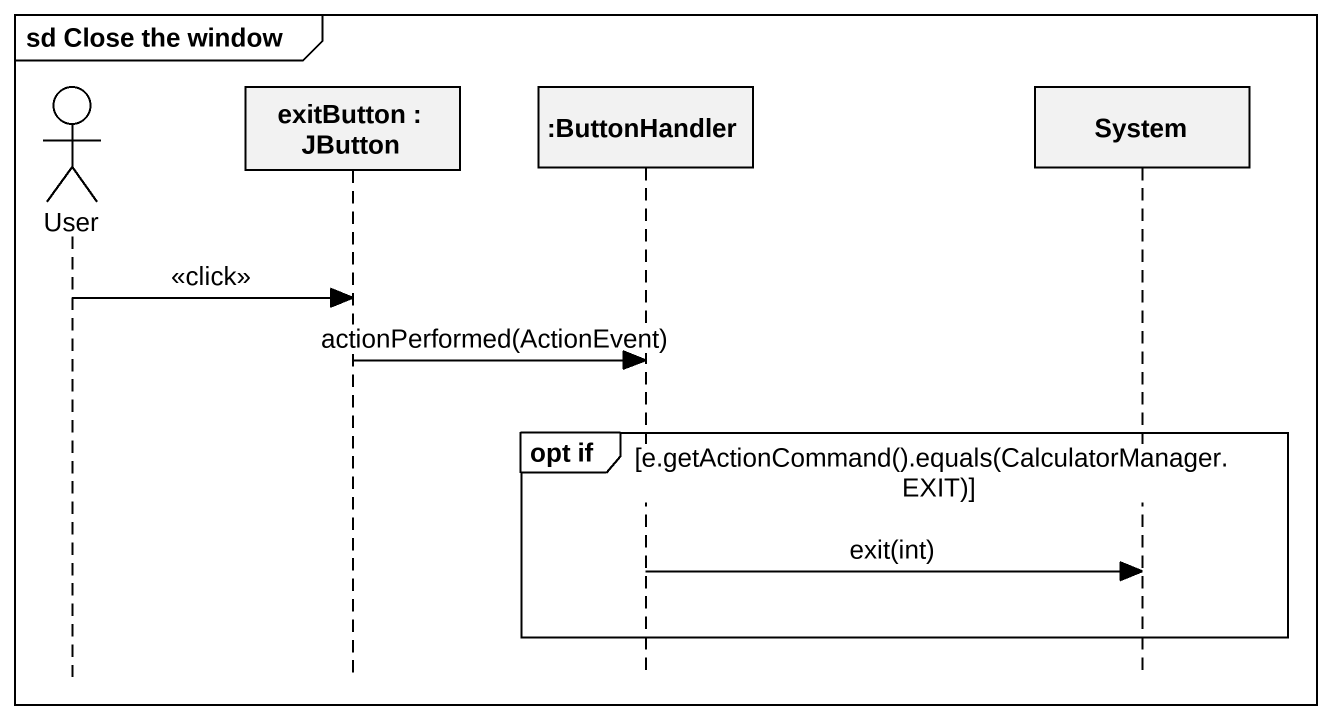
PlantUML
@startuml
mainframe sd Close the window
hide footbox
actor User
participant "exitButton : JButton" as exitButton
participant ":ButtonHandler" as ButtonHandler
participant System

User -> exitButton : <<click>>
exitButton -> ButtonHandler : actionPerformed(ActionEvent)
group opt if [e.getActionCommand().equals(CalculatorManager.EXIT)]
  ButtonHandler -> System : exit(int)
end
@enduml
